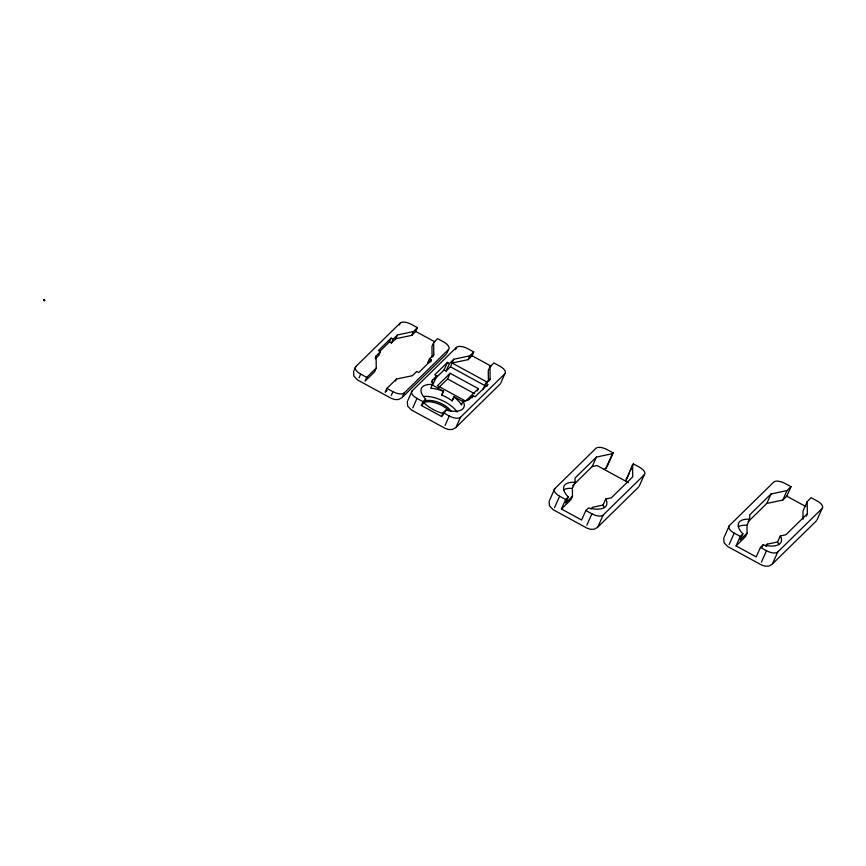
<?xml version="1.0" encoding="UTF-8"?>
<svg xmlns="http://www.w3.org/2000/svg" width="866" height="866" viewBox="0 0 866 866"><rect width="100%" height="100%" fill="white"/><g stroke="black" fill="none" stroke-linecap="round" stroke-linejoin="round"><path stroke-width="1.3" d="M625.847 481.063L632.581 464.685L633.371 463.905L639.422 467.196A9.299 4.189 24 0 1 644.326 474.709L639.26 486.086M353.555 371.352L353.869 376.115L357.561 379.957L391.4 398.403L394.766 399.518L398.555 399.54L401.921 397.678L446.293 354.162M407.345 401.326L407.648 406.089L411.35 409.932L445.189 428.378L448.545 429.493L452.344 429.514L455.711 427.652L500.072 384.147M549.109 501.068L549.423 505.831L553.114 509.673L586.964 528.119L590.32 529.234L594.119 529.256L597.486 527.394L638.675 486.995M723.727 537.959L724.041 542.722L727.732 546.565L761.571 565.011L764.938 566.126L768.727 566.148L772.093 564.286L816.465 520.78M43.895 300.556L44.209 299.896M44.328 300.74L44.772 300.145L44.09 299.939M354.097 370.399L355.785 366.599L400.157 323.083A9.299 4.189 24 0 1 411.393 324.371L417.444 327.673L415.756 331.462L411.794 335.348L395.805 338.725L391.443 343.001L389.429 341.897L379.47 351.672M359 377.901L360.689 374.112A9.299 4.189 24 0 1 355.785 366.599M375.259 357.81L376.104 355.915L380.455 351.639L378.442 350.535L391.118 338.108L393.132 339.201L397.494 334.936L413.483 331.559L417.444 327.673M376.245 368.082L366.729 377.403L365.041 381.192L374.556 371.871L376.245 368.082L376.104 355.915M380.455 351.639L378.767 355.428L375.281 358.849M389.429 341.897L391.118 338.108M399.313 324.988L400.157 323.083M391.443 343.001L393.132 339.201M395.805 338.725L397.494 334.936M429.482 361.068L427.739 362.778L429.428 358.989L431.452 360.094L418.765 372.521L416.752 371.427L412.4 375.692L396.411 379.07L386.896 388.39L385.208 392.19L387.113 390.317M411.794 335.348L413.483 331.559M395.567 380.964L396.411 379.07M391.259 395.481L392.947 391.692A9.299 4.189 24 0 0 404.184 392.98L448.556 349.463A9.299 4.189 24 0 0 443.652 341.962L437.611 338.66L433.65 342.546L431.961 346.346L432.08 357.16M402.495 396.769L404.184 392.98M407.886 400.373L412.108 390.891L456.479 347.374A9.299 4.189 24 0 1 467.716 348.662L473.756 351.964L472.067 355.753L468.105 359.639L452.117 363.016L487.244 382.155M430.608 361.988L431.452 360.094M432.946 356.608L433.79 354.714L433.65 342.546M412.779 407.875L417.001 398.392A9.299 4.189 24 0 1 412.108 390.891M431.571 382.101L432.415 380.206L436.778 375.931L434.754 374.826L447.441 362.399L449.454 363.493L453.806 359.228L469.794 355.85L473.756 351.964M443.295 414.749L441.53 416.481L421.363 405.483L423.052 401.694L425.693 399.096A23.252 10.479 24 0 1 431.463 384.417L432.47 384.493L432.415 380.206M421.363 405.483L424.004 402.896L425.693 399.096M432.47 384.493L430.781 388.282L432.296 388.39A23.252 10.479 24 0 1 443.392 391.302L431.907 384.634M436.778 375.931L433.401 383.508L431.658 385.218M446.867 353.252L448.556 349.463M434.093 379.752L444.063 369.977L447.441 362.399M455.419 349.745L456.479 347.374M444.063 369.977L446.077 371.081L449.454 363.493M446.077 371.081L450.428 366.805L453.806 359.228M438.521 387.849L447.57 378.962L450.103 373.278L478.335 388.661L477.328 390.945M441.53 416.481L443.219 412.681L445.86 410.094A23.252 10.479 24 0 0 463.462 401.856L454.098 396.736L452.139 400.785A23.252 10.479 24 0 0 441.703 395.102L443.392 391.302M443.663 391.042L441.703 395.102M468.105 359.639L469.794 355.85M445.016 411.989L445.86 410.094M452.139 400.785L454.098 396.736M445.048 425.466L449.27 415.983A9.299 4.189 24 0 0 460.506 417.271L504.867 373.755A9.299 4.189 24 0 0 499.974 366.253L493.923 362.951L489.961 366.838L488.272 370.626L488.402 381.441M482.849 389.776L485.75 383.281L487.764 384.374L475.088 396.812L473.074 395.708L468.712 399.984L463.083 401.175L461.394 404.963L460.82 403.935A23.252 10.479 24 0 0 453.827 396.996M456.285 426.754L460.506 417.271M472.111 397.884L473.074 395.708M486.8 386.55L487.764 384.374M489.258 380.899L490.102 379.005L489.961 366.838M500.645 383.237L504.867 373.755M549.661 500.115L554.727 488.738L595.927 448.328A9.299 4.189 24 0 1 607.163 449.616L613.215 452.918L608.149 464.295A4.655 0.725 -61.4 0 1 605.886 468.354L604.067 469.199M554.554 507.617L559.62 496.24A9.299 4.189 24 0 1 554.727 488.738M632.581 464.685L632.721 476.852L611.331 497.831L605.702 499.022L606.081 499.693A23.252 10.479 24 0 1 588.479 507.931L585.838 510.529L581.616 520.011L561.449 509.013L565.671 499.541L568.312 496.943A23.252 10.479 24 0 1 574.082 482.254L575.089 482.33L575.035 478.043L596.425 457.064L612.414 453.687L613.215 452.918M568.312 496.943L565.617 503.005L572.48 496.283L572.383 488.402L575.089 482.33M572.48 496.283L570.954 499.693L561.449 509.013M572.675 485.696L592.203 466.547L596.425 457.064M605.886 468.354L612.414 453.687M586.823 525.197L591.889 513.819A9.299 4.189 24 0 0 603.115 515.108L644.326 474.709M603.981 507.411A23.252 10.479 24 0 0 603.385 505.766L602.996 505.084L605.702 499.022M598.06 526.485L603.115 515.108M629.322 473.009L628.305 475.282A4.655 0.725 -61.4 0 1 627.818 476.311M630.34 470.725L633.371 463.905M724.268 537.007L729.334 525.63L773.706 482.113A9.299 4.189 24 0 1 784.942 483.401L790.994 486.703L786.772 496.175L782.81 500.061L766.821 503.438L748.213 521.678M729.172 544.508L734.227 533.131A9.299 4.189 24 0 1 729.334 525.63M817.039 519.871L822.105 508.494A9.299 4.189 24 0 0 817.201 500.981L811.15 497.69L807.199 501.576L807.339 513.744L785.938 534.723L780.309 535.913L780.688 536.584A23.252 10.479 24 0 1 763.098 544.822L760.445 547.42L756.224 556.903L736.057 545.905L740.278 536.433L742.931 533.835A23.252 10.479 24 0 1 748.7 519.156L749.696 519.221L749.642 514.934L771.043 493.956L787.032 490.589L790.994 486.703M742.931 533.835L740.224 539.897L747.087 533.175L747.001 525.294L749.696 519.221M747.087 533.175L745.572 536.584L736.057 545.905M766.821 503.438L771.043 493.956M782.81 500.061L787.032 490.589M762.015 547.247L763.098 544.822M766.237 546.435L767.254 544.162L777.614 541.975L780.309 535.913M761.43 562.099L766.497 550.722A9.299 4.189 24 0 0 777.733 552.01L822.105 508.494M772.667 563.376L777.733 552.01M807.199 501.576L802.977 511.059L803.063 519.167M806.278 516.114L807.339 513.744M43.809 300.405C44.653 299.235 44.426 301.498 43.939 300.188M44.816 300.21L44.361 300.502M429.428 358.989L433.79 354.714M450.103 373.278L437.427 385.716L465.659 401.099L478.335 388.661M485.75 383.281L490.102 379.005M590.926 508.948L592.647 507.27L602.996 505.084M765.533 545.851L767.254 544.162M44.285 300.112L44.004 300.448M592.203 466.547L596.999 465.529L628.456 482.676M572.383 488.402L571.387 488.327A23.252 10.479 24 0 0 563.604 489.864M747.001 525.294L745.994 525.218A23.252 10.479 24 0 0 738.211 526.755M786.772 496.175L805.748 506.523M472.067 355.753L491.054 366.101M415.756 331.462L434.732 341.81M450.428 366.805L485.555 385.955M734.227 533.131L740.278 536.433M760.445 547.42L766.497 550.722M447.57 378.962L474.633 393.716M417.001 398.392L423.052 401.694M443.219 412.681L449.27 415.983M360.689 374.112L366.729 377.403M386.896 388.39L392.947 391.692M559.62 496.24L565.671 499.541M585.838 510.529L591.889 513.819M777.614 541.975L777.993 542.657A23.252 10.479 24 0 1 778.599 544.303M463.083 401.175L463.462 401.856M627.255 477.382A4.655 0.725 -61.4 0 1 626.053 479.342M423.82 396.411A23.252 10.479 24 0 1 426.148 396.357L428.67 396.541A23.252 10.479 24 0 1 457.183 412.086M443.24 413.623A23.252 10.479 24 0 1 424.004 402.896M424.059 401.478A16.281 7.339 24 0 1 438.034 402.181A16.281 7.339 24 0 1 451.229 411.404M423.463 402.798A16.281 7.339 24 0 1 448.599 410.278"/></g></svg>
